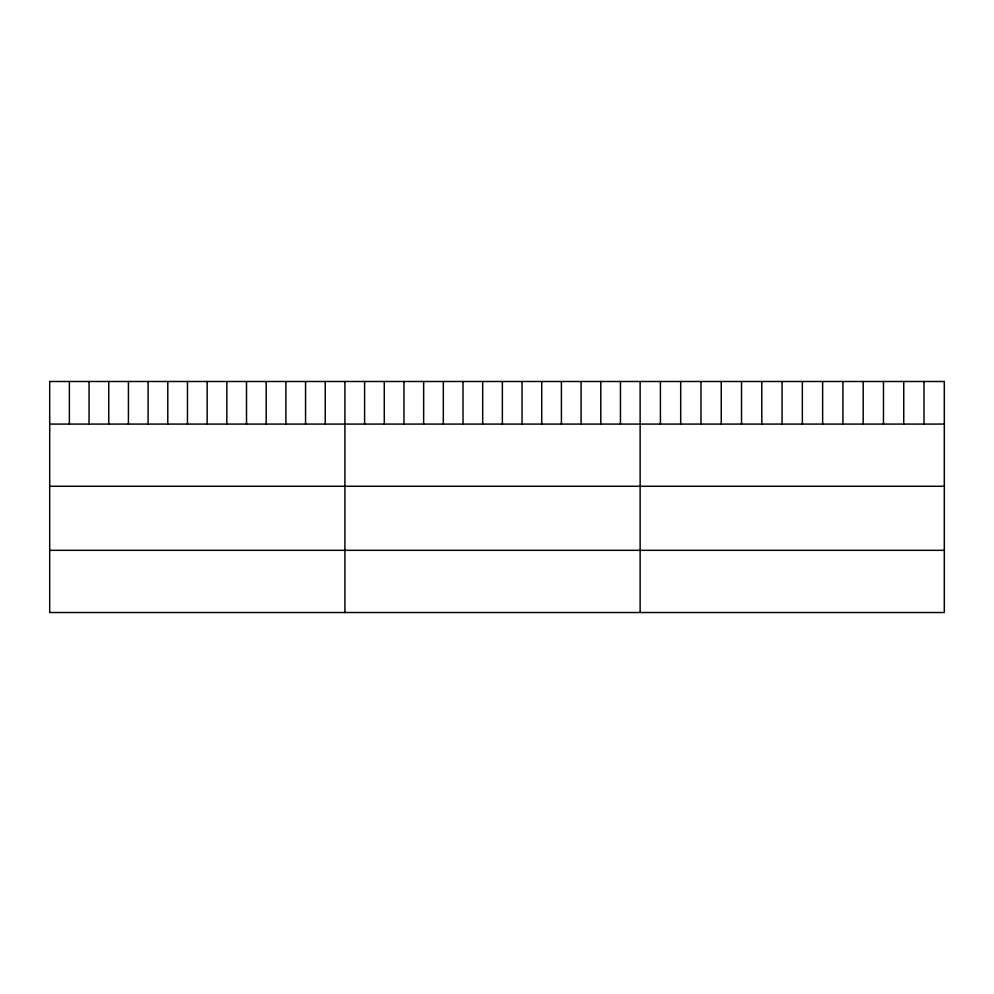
<?xml version="1.0" encoding="UTF-8"?>
<svg xmlns="http://www.w3.org/2000/svg" width="994" height="994" viewBox="0 0 994 994"><rect width="100%" height="100%" fill="white"/><g stroke="black" fill="none" stroke-linecap="round" stroke-linejoin="round"><path stroke-width="1.49" d="M49.7 424.078L944.3 424.078M49.7 486.265L944.3 486.265M49.7 550.328L944.3 550.328M924.022 381.485L924.022 424.078M903.745 381.485L903.745 424.078M883.467 381.485L883.467 424.078M863.19 381.485L863.19 424.078M842.912 381.485L842.912 424.078M822.634 381.485L822.634 424.078M802.357 381.485L802.357 424.078M782.079 381.485L782.079 424.078M761.802 381.485L761.802 424.078M741.524 381.485L741.524 424.078M721.246 381.485L721.246 424.078M700.969 381.485L700.969 424.078M680.691 381.485L680.691 424.078M660.414 381.485L660.414 424.078M640.136 381.485L640.136 612.515M620.455 381.485L620.455 424.078M600.774 381.485L600.774 424.078M581.092 381.485L581.092 424.078M561.411 381.485L561.411 424.078M541.73 381.485L541.73 424.078M522.049 381.485L522.049 424.078M502.368 381.485L502.368 424.078M482.686 381.485L482.686 424.078M463.005 381.485L463.005 424.078M443.324 381.485L443.324 424.078M423.643 381.485L423.643 424.078M403.962 381.485L403.962 424.078M384.28 381.485L384.28 424.078M364.599 381.485L364.599 424.078M344.918 381.485L344.918 612.515M325.237 381.485L325.237 424.078M305.556 381.485L305.556 424.078M285.874 381.485L285.874 424.078M266.193 381.485L266.193 424.078M246.512 381.485L246.512 424.078M226.831 381.485L226.831 424.078M207.15 381.485L207.15 424.078M187.468 381.485L187.468 424.078M167.787 381.485L167.787 424.078M148.106 381.485L148.106 424.078M128.425 381.485L128.425 424.078M108.744 381.485L108.744 424.078M89.062 381.485L89.062 424.078M69.381 381.485L69.381 424.078M944.3 381.485L49.7 381.485L49.7 612.515L944.3 612.515L944.3 381.485"/></g></svg>
